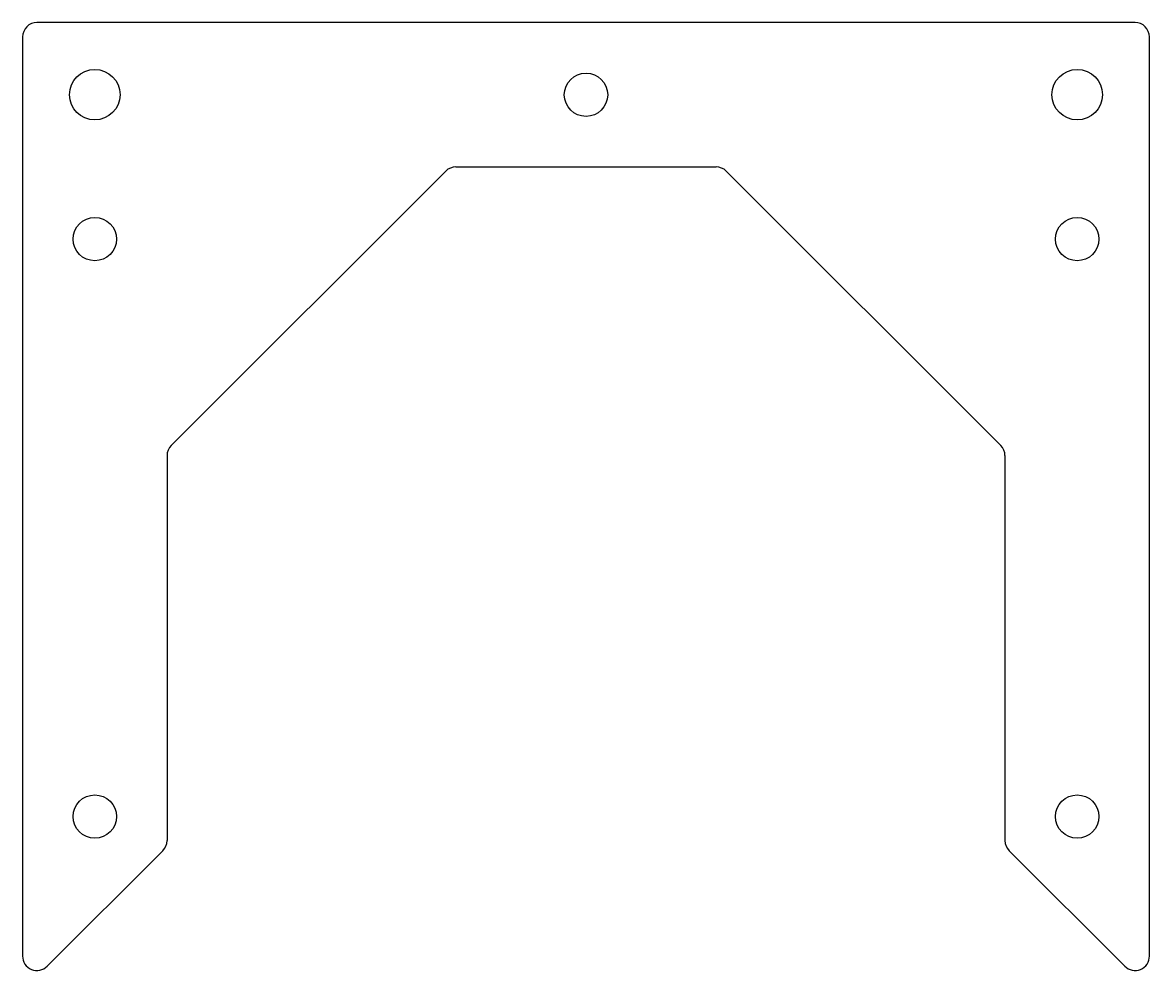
# Model space of a CAD drawing. Extents: x -78 to 78, y -121 to 10.
import ezdxf

# ---------------------------------------------------------------- set-up
doc = ezdxf.new("R2010")
doc.units = 0
doc.layers.add('Sketch', color=7, linetype='CONTINUOUS')

msp = doc.modelspace()

# ---------------------------------------------------------------- linework, layer by layer
at = {"layer": 'Sketch'}
for p, q in [((76, 10), (-76, 10)), ((-78, 8), (-78, -119.314)), ((78, -119.314), (78, 8)), ((-57.4142, -48.5858), (-19.4142, -10.5858)), ((-18, -10), (18, -10)), ((19.4142, -10.5858), (57.4142, -48.5858)), ((-58, -50), (-58, -103.314)), ((58, -50), (58, -103.314)), ((-74.5858, -120.728), (-58.5858, -104.728)), ((58.5858, -104.728), (74.5858, -120.728))]:
    msp.add_line(p, q, dxfattribs=at)
for centre, radius in [((-68, 0), 3.5), ((68, 0), 3.5), ((0, 0), 3), ((-68, -20), 3), ((68, -20), 3), ((-68, -100), 3), ((68, -100), 3)]:
    msp.add_circle(centre, radius, dxfattribs=at)
for centre, start, end in [((-76, 8), 90, 180), ((76, 8), 0, 90), ((-18, -12), 90, 135), ((18, -12), 45, 90), ((-56, -50), 135, 180), ((56, -50), 0, 45), ((-60, -103.314), -45, 0), ((60, -103.314), 180, -135), ((-76, -119.314), 180, -45), ((76, -119.314), -135, 0)]:
    msp.add_arc(centre, 2, start, end, dxfattribs=at)

doc.saveas('drawing.dxf')
